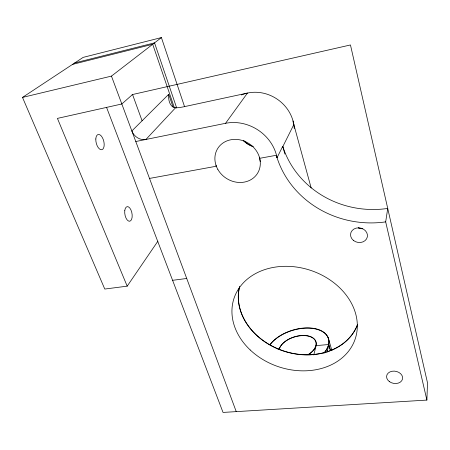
<?xml version="1.0" encoding="UTF-8"?>
<svg xmlns="http://www.w3.org/2000/svg" width="450" height="450" viewBox="0 0 450 450"><rect width="100%" height="100%" fill="white"/><g stroke="black" fill="none" stroke-linecap="round" stroke-linejoin="round"><path stroke-width="0.67" d="M106.566 107.398L223.031 412.425L426.887 400.089L427.5 382.86L350.46 44.961L132.086 94.635M175.528 107.803L145.929 139.461A11.807 9.984 44 0 1 131.861 130.967L168.711 94.297C168.165 99.309 169.453 107.066 175.528 107.803A20.453 4.888 -18 0 0 184.056 106.723L247.472 93.06L225.557 123.306L135.782 141.519M426.887 400.089L385.678 221.878L387.731 208.429A93.223 86.985 4.3 0 1 282.746 146.284L277.043 157.686L276.311 155.273L259.712 158.31M327.476 352.029A9.922 5.844 -14.7 0 1 327.488 350.37L328.809 344.503L316.108 345.634L313.785 354.977M236.25 411.637L111.454 76.106L161.404 37.575L184.556 106.656M284.912 154.041L282.808 146.632L293.833 124.571L293.051 120.988M161.404 37.575L83.154 57.381L22.5 97.414L104.777 289.052L127.187 286.161L157.882 241.194M74.779 62.91L154.547 42.863L176.681 107.949M72.534 64.389L152.708 44.28L174.274 107.449M22.5 97.414L111.454 76.106M149.507 178.431L216.343 166.224L215.972 165.178M172.586 280.311L186.733 278.483M277.937 349.048L279.281 348.93A19.215 11.031 -17.2 0 1 307.761 335.993A19.215 11.031 -17.2 0 1 308.289 354.684M127.187 286.161L57.42 118.395L121.821 103.984L132.547 94.528L142.093 120.786M168.711 94.297L173.109 107.156M259.425 157.219L260.257 161.567M327.488 350.37L327.881 351.72M328.809 344.503L330.559 350.522M328.635 344.458L330.401 350.651M328.084 337.382L331.92 350.634M293.136 122.023L311.164 187.987M277.043 157.686L276.204 154.148A41.079 36.321 32.4 0 0 225.557 123.306M282.752 146.306L282.808 146.632M241.403 94.967A37.108 33.834 33.7 0 1 294.249 128.531M385.678 221.878A96.57 89.432 6 0 1 276.306 155.284M362.407 228.729A8.229 7.138 10.8 0 1 358.526 227.936M270.124 344.492A32.214 18.506 -17.2 0 1 313.622 328.348A32.214 18.506 -17.2 0 1 323.871 353.121M279.343 348.756A19.204 11.025 -17.2 0 1 307.806 335.824A19.204 11.025 -17.2 0 1 308.34 354.504M253.344 146.666A21.201 19.328 33.6 0 1 243.388 140.608M357.525 324.534A61.993 49.95 18.4 0 1 283.905 351.186A61.993 49.95 18.4 0 1 239.681 286.256M270.146 344.61A32.231 18.523 -17.2 0 1 313.358 328.556A32.231 18.523 -17.2 0 1 324.18 352.957M252.287 146.154A21.201 19.328 33.6 0 1 243.636 140.507M357.486 324.821A62.004 49.967 18.4 0 1 284.546 351.231A62.004 49.967 18.4 0 1 239.451 287.432M362.576 228.707A8.229 7.138 10.8 0 1 358.611 227.897M389.357 381.583A8.094 6.137 10.8 0 0 402.502 379.103A8.094 6.137 10.8 0 0 391.961 371.272A8.094 6.137 10.8 0 0 389.357 381.583M353.514 240.486A8.505 7.296 11.5 0 0 367.324 236.953A8.505 7.296 11.5 0 0 356.164 228.127A8.505 7.296 11.5 0 0 353.514 240.486M250.228 349.988A63.911 50.788 18.6 0 0 355.168 339.069A63.911 50.788 18.6 0 0 278.488 266.687A63.911 50.788 18.6 0 0 250.228 349.988M217.806 169.357A23.468 20.745 32.3 0 0 257.158 173.903A23.468 20.745 32.3 0 0 237.847 139.534A23.468 20.745 32.3 0 0 217.806 169.357M124.768 210.623A7.402 3.583 80 0 0 129.623 221.243A7.402 3.583 80 0 0 130.944 209.936A7.402 3.583 80 0 0 124.768 210.623M95.811 138.999A7.824 3.876 76.3 0 0 101.807 149.715A7.824 3.876 76.3 0 0 102.375 137.582A7.824 3.876 76.3 0 0 95.811 138.999"/></g></svg>
